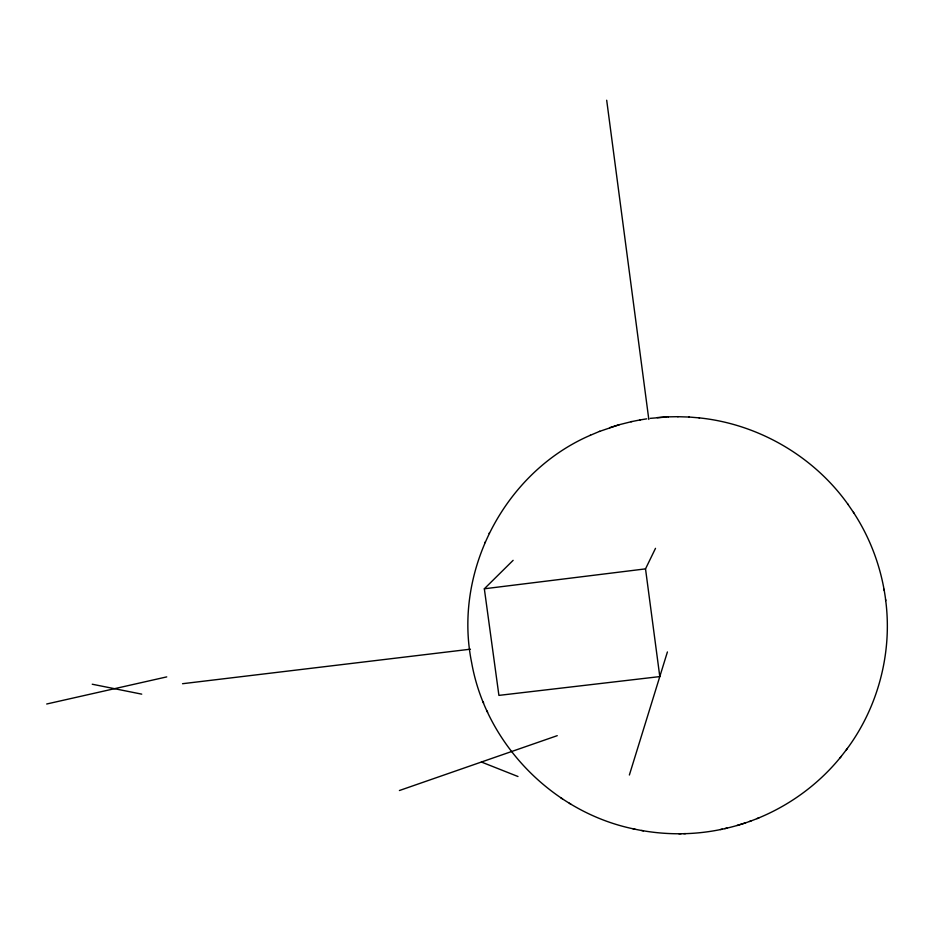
<?xml version="1.0" encoding="UTF-8"?>
<svg xmlns="http://www.w3.org/2000/svg" width="934" height="934" viewBox="0 0 934 934"><rect width="100%" height="100%" fill="white"/><g stroke="black" fill="none" stroke-linecap="round" stroke-linejoin="round"><path stroke-width="1.4" d="M629.376 775.01L667.413 651.944M590.51 435.209C504.745 472.079 452.885 571.421 471.693 662.871C486.17 744.573 553.757 813.012 635.003 829.182M484.851 542.747L485.19 542.024M489.089 533.524L489.404 532.847M513.128 560.33L484.337 588.782L498.908 695.386L659.801 676.59L645.522 568.876L655.505 548.34M846.262 749.909C878.229 707.377 892.694 652.154 885.56 599.418M724.761 828.61C770.223 818.604 812.02 792.709 841.195 756.423M840.11 757.824L847.371 748.461M599.441 431.438L619.184 424.725L631.979 421.526M590.09 435.396L599.78 431.286M749.5 821.488L751.251 820.811M756.925 818.616L758.957 817.834M399.402 790.526L557.248 735.665M736.961 825.516L745.647 822.819M619.522 424.62L609.622 427.69M46.7 704.002L166.742 676.893M632.925 828.773C663.794 835.58 696.204 835.486 726.967 828.131M720.488 829.544L722.262 829.147M639.767 419.985L646.76 418.841M630.94 421.736L640.28 419.88M650.239 418.362L668.335 416.856M484.337 588.782L645.522 568.876M182.539 683.711L470.444 649.188M666.281 416.949L657.221 417.603M677.675 416.692L689.362 417.054M668.008 416.856L678.154 416.681M678.866 833.758L681.12 833.712M683.77 833.653L685.568 833.63M699.017 417.86C757.999 423.884 813.724 456.131 848.072 504.5M688.988 417.019L699.484 417.895M641.623 830.466L643.456 830.828M92.244 684.225L141.734 694.149M481.407 762.027L517.985 776.516M560.89 797.881L562.49 798.885M569.296 803.193L570.826 804.162M853.407 512.311C870.78 538.766 881.848 569.238 885.747 600.632M847.605 503.823L853.921 513.046M483.041 701.644L483.614 702.952M487.046 710.926L487.63 712.245M884.019 589.261L884.194 590.44M606.691 100.242L648.815 419.448"/></g></svg>
